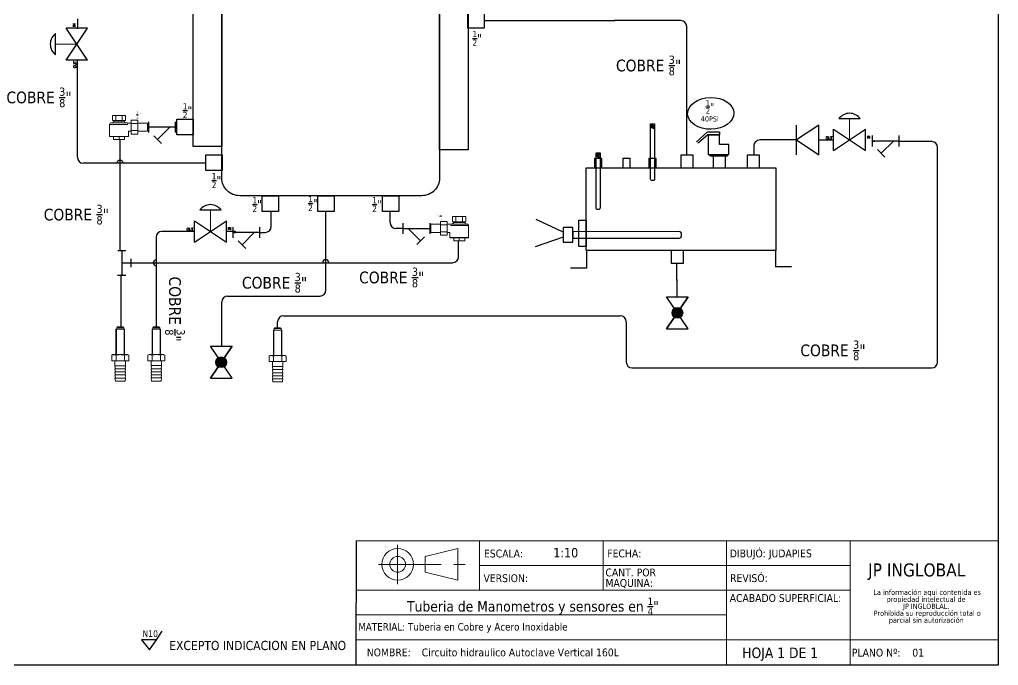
# Model space of a CAD drawing. Header units: millimetres. Extents: x -66 to 265, y 10 to 221.
# Drawn here: x 66.9 to 265, y 9.9 to 140.5 of the extents above; entities that cross this region are included whole.
import ezdxf
from ezdxf.enums import TextEntityAlignment as Align

# ---------------------------------------------------------------- set-up
doc = ezdxf.new("R2010")
doc.units = ezdxf.units.MM
doc.linetypes.add('CENTERX2', pattern=[20.32, 12.7, -2.54, 2.54, -2.54])
for name, color, linetype in [('CONTORNO', 179, 'Continuous'), ('SYMS', 7, 'Continuous'), ('TERMS', 123, 'Continuous'), ('WIRENO', 250, 'Continuous'), ('WIRES', 7, 'Continuous')]:
    doc.layers.add(name, color=color, linetype=linetype)
doc.styles.add('SLDTEXTSTYLE0', font='tahoma.ttf')
doc.styles.add('SLDTEXTSTYLE1', font='tahomabd.ttf')
doc.styles.get("Standard").update_dxf_attribs({"font": 'tahoma.ttf'})
doc.styles.add('WD', font='romans.shx')

# ---------------------------------------------------------------- blocks, each defined once
blk = doc.blocks.new('SW_NOTE_2')
at = {"layer": 'CONTORNO', "color": 0, "char_height": 1.0583, "attachment_point": 2, "style": 'SLDTEXTSTYLE0'}
for s, insert in [('La información aqui contenida es ', (10.29, 1.34)), ('propiedad intelectual de', (10.08, -0.07)), ('JP INGLOBLAL.', (10.1, -1.48)), ('Prohibida su reproducción total o ', (10.3, -2.89)), ('parcial sin autorización', (10.12, -4.3))]:
    blk.add_mtext(s, dxfattribs=dict(at, insert=insert))
blk = doc.blocks.new('SW_NOTE_4')
at = {"color": 0, "linetype": 'Continuous', "lineweight": 0, "char_height": 1.587, "attachment_point": 1, "style": 'SLDTEXTSTYLE0'}
for s, insert in [('CANT. POR ', (0, 2.02)), ('MAQUINA:', (0, -0.1))]:
    blk.add_mtext(s, dxfattribs=dict(at, insert=insert))
blk = doc.blocks.new('Tanque')
at = {"layer": 'WIRENO'}
blk.add_lwpolyline([(121.01, 167.62), (157.71, 167.62), (157.71, 121.62, -0.414214), (154.71, 118.62), (124.01, 118.62, -0.414214), (121.01, 121.62)], format="xyb", close=True, dxfattribs=at)
for points in [[(118.28, 165.56), (121.03, 165.56), (121.03, 162.92), (118.28, 162.92)], [(157.73, 164.19), (160.48, 164.19), (160.48, 161.55), (157.73, 161.55)], [(121.01, 126.92), (116.19, 126.92), (116.19, 161.19), (121.01, 161.19)], [(162.54, 126.38), (157.71, 126.38), (157.71, 160.66), (162.54, 160.66)], [(113.41, 158.69), (116.16, 158.69), (116.16, 156.05), (113.41, 156.05)], [(162.49, 156.9), (165.24, 156.9), (165.24, 154.25), (162.49, 154.25)], [(162.49, 149.5), (165.24, 149.5), (165.24, 146.85), (162.49, 146.85)], [(113.41, 131.53), (116.16, 131.53), (116.16, 128.88), (113.41, 128.88)], [(118.28, 125.5), (121.03, 125.5), (121.03, 122.86), (118.28, 122.86)], [(127.8, 118.63), (130.55, 118.63), (130.55, 115.99), (127.8, 115.99)], [(137.21, 118.63), (139.96, 118.63), (139.96, 115.99), (137.21, 115.99)], [(148.1, 118.63), (150.85, 118.63), (150.85, 115.99), (148.1, 115.99)]]:
    blk.add_lwpolyline(points, close=True, dxfattribs=at)
at = {"layer": 'WIRENO', "char_height": 1.5, "attachment_point": 1}
for s, insert in [('\\A1;{\\H0.7x;\\S3/8;}"', (119.34, 168.5)), ('\\A1;{\\H0.7x;\\S3/8;}"', (158.36, 167.22)), ('\\A1;{\\H0.7x;\\S1/2;}"', (114.28, 155.69)), ('\\A1;{\\H0.7x;\\S3/8;}"', (163.4, 153.84)), ('\\A1;{\\H0.7x;\\S1/2;}"', (163.26, 146.42)), ('\\A1;{\\H0.7x;\\S1/2;}"', (114.41, 134.23)), ('\\A1;{\\H0.7x;\\S1/2;}"', (119.29, 122.45)), ('\\A1;{\\H0.7x;\\S1/2;}"', (126.16, 118.41)), ('\\A1;{\\H0.7x;\\S1/2;}"', (135.56, 118.58)), ('\\A1;{\\H0.7x;\\S1/2;}"', (146.37, 118.41))]:
    blk.add_mtext_dynamic_manual_height_columns(s, width=15.0949, gutter_width=12.35, heights=[0], dxfattribs=dict(at, insert=insert))
blk = doc.blocks.new('HST1_STRAINER_Y_TYPE')
at = {"ltscale": 3.2258}
for p, q in [((0, 0.125), (0, -0.125)), ((0.625, 0.125), (0.625, -0.125)), ((0, 0), (0.625, 0)), ((0.125, 0), (0.412, -0.287)), ((0.324, -0.376), (0.501, -0.199))]:
    blk.add_line(p, q, dxfattribs=at)
at = {"style": 'WD', "flags": 1}
for tag, height, p in [('INST', 0.125, (0.33, 0.71)), ('TAG1', 0.125, (0.324, 0.34)), ('LOC', 0.125, (0.306, 0.549)), ('FAMILY', 0.01, (1.09, 0.044)), ('CAT', 0.01, (1.09, -0.001)), ('WDTYPE', 0.01, (1.102, -0.093)), ('MFG', 0.01, (1.092, -0.032)), ('ASSYCODE', 0.01, (1.12, -0.061))]:
    blk.add_attdef(tag, text='', height=height, dxfattribs=at).set_placement(p, align=Align.CENTER)
at = {"style": 'WD'}
for tag, height, p in [('WDTAGALT', 0.125, (0.035, 0.2)), ('TERM01', 0.0625, (-0.024, 0.018))]:
    blk.add_attdef(tag, text='', height=height, dxfattribs=at).set_placement(p, align=Align.RIGHT)
for tag, p, height in [('RATING1', (0.6, 0.18), 0.125), ('X4TERM01', (0, 0), 0.005), ('X1TERM03', (0.625, 0), 0.005), ('TERM03', (0.632, 0.013), 0.0625), ('DESC1', (-0.666, -0.258), 0.125), ('DESC2', (-0.666, -0.442), 0.125), ('X8TERM02', (0.412, -0.287), 0.005), ('TERM02', (0.447, -0.365), 0.0625), ('DESC3', (-0.666, -0.632), 0.125)]:
    blk.add_attdef(tag, p, '', height=height, dxfattribs=at)
blk.add_attdef('XREF', text='', height=0.0625, rotation=0.0625, dxfattribs=at).set_placement((0.649, -0.434), align=Align.TOP_CENTER)
blk = doc.blocks.new('Trampo')
for points in [[(117.75, 258.35), (117.2, 257.8), (116.17, 257.8), (115.68, 257.31), (115.68, 256.33), (117.7, 256.33), (117.7, 256.27), (115.61, 256.27), (115.61, 257.34), (116.16, 257.87), (117.18, 257.87), (117.66, 258.37), (117.66, 258.86), (117.18, 259.34), (116.17, 259.34), (115.68, 258.85), (115.63, 258.9), (116.16, 259.43), (117.2, 259.43), (117.75, 258.88)], [(117.18, 260.47), (116.16, 260.47), (116.16, 260.53), (116.64, 260.53), (116.64, 263.49), (116.17, 263.03), (116.12, 263.08), (116.65, 263.61), (116.7, 263.61), (116.7, 260.53), (117.18, 260.53)], [(119.73, 262.17), (119, 260.7), (118.92, 260.75), (119.65, 262.2)], [(120.48, 262.17), (119.73, 260.7), (119.65, 260.75), (120.39, 262.2)]]:
    blk.add_hatch(color=7).paths.add_polyline_path(points)
at = {"color": 7, "linetype": 'Continuous', "lineweight": 15}
for points in [[(93.14, 259.47), (105.47, 259.47), (105.47, 254.69), (93.14, 254.69)], [(93.14, 254.69), (93.14, 259.47), (93.14, 259.47)], [(96.24, 254.69), (96.24, 259.47), (96.24, 259.47)], [(102.39, 254.69), (102.39, 259.47), (102.39, 259.47)], [(90.48, 251.05), (90.48, 239.82), (90.48, 239.82)], [(91.97, 252.49), (106.66, 252.49), (106.66, 252.49)], [(94.17, 254.69), (94.17, 253.97), (94.17, 253.97)], [(104.46, 253.97), (104.46, 254.69), (104.46, 254.69)], [(110.68, 252.31), (107.39, 252.31), (107.39, 252.31)], [(116.95, 255.02), (110.68, 255.02), (110.68, 241.9), (116.95, 241.9)], [(116.95, 251.77), (110.68, 251.77), (110.68, 251.77)], [(116.95, 255.02), (116.95, 241.9), (116.95, 241.9)], [(126.1, 252.31), (116.95, 252.31), (116.95, 252.31)], [(126.1, 252.31), (126.1, 244.62), (126.1, 244.62)], [(107.93, 239.65), (90.7, 239.65), (90.7, 239.65)], [(104.46, 239.65), (104.46, 236.73), (94.17, 236.73), (94.17, 239.65)], [(99.3, 239.65), (99.3, 236.73), (99.3, 236.73)], [(108.15, 239.82), (108.15, 244.62), (108.15, 244.62)], [(108.15, 244.62), (110.68, 244.62), (110.68, 244.62)], [(116.95, 245.16), (110.68, 245.16), (110.68, 245.16)], [(116.95, 244.62), (126.1, 244.62), (126.1, 244.62)]]:
    blk.add_lwpolyline(points, dxfattribs=at)
at = {"color": 7, "linetype": 'Continuous', "lineweight": 20}
blk.add_lwpolyline([(115.59, 259.99), (117.71, 259.99), (117.71, 259.99)], dxfattribs=at)
at = {"color": 8, "linetype": 'Continuous', "lineweight": 15}
for points in [[(107.64, 251.05), (90.48, 251.05), (90.48, 251.05)], [(94.17, 253.97), (104.46, 253.97), (104.46, 253.97)], [(90.48, 239.82), (108.15, 239.82), (108.15, 239.82)]]:
    blk.add_lwpolyline(points, dxfattribs=at)
at = {"color": 7, "linetype": 'Continuous', "lineweight": 15}
for points in [[(91.94, 252.53), (91.14, 252.53), (90.48, 251.88), (90.48, 251.07)], [(92.66, 252.53), (93.48, 252.53), (94.12, 253.19), (94.12, 254)], [(104.46, 254), (104.46, 253.19), (105.12, 252.53), (105.92, 252.53)], [(107.36, 252.34), (107.12, 252.46), (106.89, 252.53), (106.64, 252.53)], [(90.48, 239.85), (90.48, 239.74), (90.56, 239.65), (90.68, 239.65)], [(107.92, 239.65), (108.02, 239.65), (108.1, 239.74), (108.1, 239.85)]]:
    blk.add_open_spline(points, degree=3, dxfattribs=at)
blk = doc.blocks.new('TNueva')
at = {"layer": 'WIRENO'}
for p, q in [((225.17, 74.25), (225.17, 75.16)), ((227.06, 75.75), (226.14, 75.75)), ((226.56, 74.71), (226.56, 75.74)), ((227.95, 74.23), (227.95, 75.15)), ((225.18, 74.71), (227.93, 74.71))]:
    blk.add_line(p, q, dxfattribs=at)
blk = doc.blocks.new('Acople Estriado')
at = {"color": 7, "linetype": 'Continuous', "lineweight": 15}
for p, q in [((6.78, 5.633), (6.78, 5.138)), ((6.78, 5.633), (6.947, 5.633)), ((6.811, 5.678), (6.796, 5.663)), ((6.796, 5.663), (6.796, 5.633)), ((6.931, 5.663), (6.796, 5.663)), ((6.811, 5.678), (6.916, 5.678)), ((6.931, 5.663), (6.916, 5.678)), ((6.931, 5.633), (6.931, 5.663)), ((6.947, 5.138), (6.947, 5.633)), ((6.721, 5.138), (6.699, 5.126)), ((6.699, 5.126), (6.699, 5.019)), ((6.699, 5.019), (6.781, 5.019)), ((6.74, 5.138), (6.721, 5.138)), ((6.864, 5.138), (6.74, 5.138)), ((6.761, 5.019), (6.761, 4.922)), ((6.781, 5.126), (6.781, 5.019)), ((6.781, 5.019), (6.946, 5.019)), ((6.988, 5.138), (6.864, 5.138)), ((6.946, 5.126), (6.946, 5.019)), ((6.946, 5.019), (7.029, 5.019)), ((6.967, 4.922), (6.967, 5.019)), ((7.007, 5.138), (6.988, 5.138)), ((7.029, 5.126), (7.007, 5.138)), ((7.029, 5.126), (7.029, 5.019)), ((6.761, 4.922), (6.769, 4.862)), ((6.864, 4.922), (6.761, 4.922)), ((6.761, 4.862), (6.769, 4.802)), ((6.864, 4.862), (6.761, 4.862)), ((6.761, 4.802), (6.769, 4.742)), ((6.864, 4.802), (6.761, 4.802)), ((6.967, 4.922), (6.864, 4.922)), ((6.967, 4.862), (6.864, 4.862)), ((6.967, 4.802), (6.864, 4.802)), ((6.959, 4.862), (6.967, 4.922)), ((6.959, 4.802), (6.967, 4.862)), ((6.959, 4.742), (6.967, 4.802)), ((6.761, 4.742), (6.769, 4.682)), ((6.864, 4.742), (6.761, 4.742)), ((6.761, 4.682), (6.769, 4.622)), ((6.864, 4.682), (6.761, 4.682)), ((6.864, 4.622), (6.769, 4.622)), ((6.967, 4.742), (6.864, 4.742)), ((6.967, 4.682), (6.864, 4.682)), ((6.959, 4.622), (6.864, 4.622)), ((6.959, 4.682), (6.967, 4.742)), ((6.959, 4.622), (6.967, 4.682))]:
    blk.add_line(p, q, dxfattribs=at)
at = {"color": 7, "linetype": 'Continuous', "lineweight": 0}
for p, q in [((6.79, 5.633), (6.79, 5.138)), ((6.938, 5.633), (6.938, 5.138))]:
    blk.add_line(p, q, dxfattribs=at)
at = {"color": 7, "linetype": 'Continuous', "lineweight": 15}
for points, knots in [([(6.699, 5.126), (6.706, 5.13), (6.712, 5.133), (6.726, 5.137), (6.733, 5.138), (6.74, 5.138)], [0, 0, 0, 0, 0.5, 0.5, 1, 1, 1, 1]), ([(6.74, 5.138), (6.744, 5.138), (6.747, 5.138), (6.754, 5.137), (6.757, 5.136), (6.768, 5.133), (6.775, 5.13), (6.781, 5.126)], [0, 0, 0, 0, 0.25, 0.25, 0.5, 0.5, 1, 1, 1, 1]), ([(6.864, 5.138), (6.85, 5.138), (6.836, 5.137), (6.808, 5.133), (6.795, 5.13), (6.781, 5.126)], [0, 0, 0, 0, 0.5, 0.5, 1, 1, 1, 1]), ([(6.946, 5.126), (6.933, 5.13), (6.919, 5.133), (6.892, 5.137), (6.878, 5.138), (6.864, 5.138)], [0, 0, 0, 0, 0.5, 0.5, 1, 1, 1, 1]), ([(6.946, 5.126), (6.953, 5.13), (6.96, 5.133), (6.974, 5.137), (6.981, 5.138), (6.988, 5.138)], [0, 0, 0, 0, 0.5, 0.5, 1, 1, 1, 1]), ([(6.988, 5.138), (6.991, 5.138), (6.995, 5.138), (7.002, 5.137), (7.005, 5.136), (7.015, 5.133), (7.022, 5.13), (7.029, 5.126)], [0, 0, 0, 0, 0.25, 0.25, 0.5, 0.5, 1, 1, 1, 1])]:
    blk.add_open_spline(points, degree=3, knots=knots, dxfattribs=at)
blk = doc.blocks.new('HGVA1_BALL_VALVE')
h = blk.add_hatch(color=256)
edge = h.paths.add_edge_path()
edge.add_arc((0, 0), 0.125, 0, 360)
at = {"ltscale": 3.2258}
for p, q in [((-0.375, 0.254), (0.375, -0.254)), ((-0.375, -0.254), (0.375, 0.254)), ((-0.375, 0.254), (-0.375, -0.254)), ((0.375, 0.254), (0.375, -0.254))]:
    blk.add_line(p, q, dxfattribs=at)
at = {"ltscale": 25.4, "flags": 128}
blk.add_lwpolyline([(0.375, 0.254), (0.375, -0.254), (-0.375, 0.254), (-0.375, -0.254)], close=True, dxfattribs=at)
at = {"ltscale": 3.2258}
blk.add_circle((0, 0), 0.125, dxfattribs=at)
at = {"ltscale": 25.4}
blk.add_circle((0, 0), 0.125, dxfattribs=at)
at = {"style": 'WD', "flags": 1}
for tag, height, p in [('INST', 0.125, (0.028, 0.678)), ('LOC', 0.125, (0.011, 0.516)), ('TAG1', 0.125, (0, 0.307)), ('FAMILY', 0.01, (-0.482, -0.121)), ('WDTYPE', 0.01, (-0.475, -0.062)), ('CAT', 0.01, (-0.482, -0.165)), ('MFG', 0.01, (-0.481, -0.197)), ('ASSYCODE', 0.01, (-0.453, -0.226))]:
    blk.add_attdef(tag, text='', height=height, dxfattribs=at).set_placement(p, align=Align.CENTER)
at = {"style": 'WD'}
blk.add_attdef('XREF', text='', height=0.0625, rotation=0.0625, dxfattribs=at).set_placement((0.541, 0.293), align=Align.TOP_CENTER)
blk.add_attdef('TERM01', text='', height=0.0625, dxfattribs=at).set_placement((-0.399, 0.018), align=Align.RIGHT)
for tag, p, height in [('X4TERM01', (-0.375, 0), 0.005), ('X8TERM02', (0, 0), 0.005), ('TERM02', (0.052, -0.037), 0.0625), ('X1TERM03', (0.375, 0), 0.005), ('TERM03', (0.406, 0.036), 0.0625), ('RATING1', (0.409, -0.162), 0.125), ('DESC1', (0.409, -0.341), 0.125), ('DESC2', (0.409, -0.525), 0.125), ('DESC3', (0.409, -0.715), 0.125), ('WDTAGALT', (0.409, -0.873), 0.125)]:
    blk.add_attdef(tag, p, '', height=height, dxfattribs=at)
blk = doc.blocks.new('HGVA1_DIAPHRAGM_VALVE2')
at = {"color": 7, "linetype": 'Continuous', "lineweight": 0, "ltscale": 3.2258}
for p, q in [((-0.25, 0.5), (0.25, 0.5)), ((0, 0), (0, 0.5))]:
    blk.add_line(p, q, dxfattribs=at)
for p, q in [((-0.375, -0.25), (-0.375, 0.25)), ((-0.375, -0.25), (0.375, 0.25)), ((-0.375, 0.25), (0.375, -0.25)), ((0.375, -0.25), (0.375, 0.25))]:
    blk.add_line(p, q)
at = {"ltscale": 25.4, "flags": 128}
blk.add_lwpolyline([(0.25, 0.5, 0.5), (-0.25, 0.5)], format="xyb", close=True, dxfattribs=at)
at = {"style": 'WD', "flags": 1}
for tag, p in [('INST', (-0.469, 0.748)), ('LOC', (-0.469, 0.587)), ('TAG1', (-0.469, 0.378))]:
    blk.add_attdef(tag, text='', height=0.125, dxfattribs=at).set_placement(p, align=Align.RIGHT)
at = {"style": 'WD'}
blk.add_attdef('XREF', text='', height=0.0625, rotation=0.0625, dxfattribs=at).set_placement((0.518, 0.271), align=Align.TOP_CENTER)
blk.add_attdef('TERM01', text='', height=0.0625, dxfattribs=at).set_placement((-0.399, 0.018), align=Align.RIGHT)
for tag, p, height in [('X4TERM01', (-0.375, 0), 0.005), ('X1TERM02', (0.375, 0), 0.005), ('TERM02', (0.406, 0.036), 0.0625), ('RATING1', (0.388, -0.162), 0.125), ('DESC1', (0.388, -0.378), 0.125), ('DESC2', (0.388, -0.562), 0.125), ('DESC3', (0.388, -0.752), 0.125), ('WDTAGALT', (0.388, -0.907), 0.125)]:
    blk.add_attdef(tag, p, '', height=height, dxfattribs=at)
at = {"style": 'WD', "flags": 1}
for tag, p in [('WDTYPE', (-0.154, -0.127)), ('FAMILY', (-0.143, -0.17)), ('CAT', (-0.143, -0.215)), ('MFG', (-0.141, -0.246)), ('ASSYCODE', (-0.113, -0.275))]:
    blk.add_attdef(tag, text='', height=0.01, dxfattribs=at).set_placement(p, align=Align.CENTER)
blk = doc.blocks.new('calderin')
at = {"layer": 'WIRENO'}
for p, q in [((146.62, 78.11), (146.62, 75.16)), ((178.5, 78.25), (178.5, 75.3)), ((146.62, 75.16), (143.94, 75.16)), ((181.17, 75.36), (178.49, 75.36))]:
    blk.add_line(p, q, dxfattribs=at)
for points in [[(162.52, 92.05), (164.6, 92.05), (164.6, 94.18), (162.52, 94.18)], [(167.98, 92.05), (170.06, 92.05), (170.06, 94.18), (167.98, 94.18)], [(173.72, 92.05), (175.79, 92.05), (175.79, 94.18), (173.72, 94.18)], [(147.95, 92.05), (149.2, 92.05), (149.2, 93.6), (147.95, 93.6)], [(152.75, 92.05), (153.99, 92.05), (153.99, 93.6), (152.75, 93.6)], [(157.12, 92.05), (158.37, 92.05), (158.37, 93.6), (157.12, 93.6)], [(146.58, 92.06), (178.54, 92.06), (178.54, 78.09), (146.58, 78.09)], [(146.56, 78.79), (145.3, 78.79), (145.3, 83.2), (146.56, 83.2)], [(160.89, 75.95), (162.97, 75.95), (162.97, 78.09), (160.89, 78.09)]]:
    blk.add_lwpolyline(points, close=True, dxfattribs=at)
blk = doc.blocks.new('WDDOT')
for radius in [0.03, 0.0187, 0.00929]:
    blk.add_circle((0, 0), radius)
blk = doc.blocks.new('SAFETY')
at = {"layer": 'WIRENO'}
for p, q in [((90.56, 155.92), (92.05, 157.26)), ((92.05, 157.26), (93.67, 157.26)), ((93.67, 157.26), (93.65, 156.88)), ((92.08, 156.85), (90.86, 155.76)), ((93.65, 156.88), (92.08, 156.85)), ((92.13, 156.84), (92.15, 154.22)), ((93.65, 156.83), (92.15, 156.83)), ((93.67, 155.56), (93.65, 156.83)), ((90.86, 155.76), (90.69, 155.74)), ((94.91, 155.56), (93.67, 155.56)), ((94.91, 154.22), (94.91, 155.56)), ((92.15, 154.22), (94.91, 154.22)), ((92.37, 154.22), (92.37, 154.04)), ((92.37, 154.04), (94.73, 154.04)), ((94.73, 154.04), (94.73, 154.22))]:
    blk.add_line(p, q, dxfattribs=at)
blk = doc.blocks.new('HDI1')
for p, q in [((0.0469, 0), (-0.0469, 0.0625)), ((-0.0469, 0.0625), (-0.0469, -0.0625)), ((0.0469, 0.0625), (0.0469, -0.0625)), ((-0.0469, -0.0625), (0.0469, 0))]:
    blk.add_line(p, q)
at = {"style": 'WD'}
for tag, width, p in [('INST', 0.7, (0, 0.8883)), ('LOC', 0.7, (0, 0.7187)), ('DESC1', 0.7, (0, 0.5625)), ('DESC2', 0.7, (0, 0.4062)), ('RATING1', 0.9, (0.0055, 0.0938))]:
    blk.add_attdef(tag, text='', height=0.125, dxfattribs=dict(at, width=width)).set_placement(p, align=Align.CENTER)
blk.add_attdef('TAG1', text='', height=0.125, dxfattribs=at).set_placement((0, 0.25), align=Align.CENTER)
for tag, p, height, flags in [('WDBLKNAM', (0.2047, 0.1329), 0.01, 9), ('FAMILY', (0.2047, 0.1523), 0.01, 9), ('X4TERM01', (-0.0469, 0), 0.0125, 1), ('X1TERM02', (0.0469, 0), 0.0125, 1)]:
    blk.add_attdef(tag, p, '', height=height, dxfattribs=dict(at, flags=flags))
at = {"linetype": 'Continuous', "style": 'WD', "flags": 9}
for tag, p in [('MFG', (0.2278, 0.0887)), ('CAT', (0.2297, 0.1082)), ('ASSYCODE', (0.2188, 0.0625))]:
    blk.add_attdef(tag, text='', height=0.01, dxfattribs=at).set_placement(p, align=Align.CENTER)
at = {"linetype": 'Continuous', "style": 'WD', "flags": 8}
blk.add_attdef('TERM01', text='', height=0.125, dxfattribs=at).set_placement((-0.125, -0.0312), align=Align.TOP_RIGHT)
blk.add_attdef('TERM02', text='', height=0.125, dxfattribs=at).set_placement((0.1094, -0.0314), align=Align.TOP_LEFT)
at = {"style": 'WD', "width": 0.9}
blk.add_attdef('RATING2', text='', height=0.125, dxfattribs=at).set_placement((0.0055, -0.1876), align=Align.TOP_CENTER)
blk = doc.blocks.new('Nivel')
at = {"layer": 'WIRENO'}
for p, q in [((103.38, 60.01), (103.74, 61.39)), ((103.74, 61.39), (103.74, 60.1)), ((103.74, 60.1), (104.25, 61.39)), ((104.25, 61.39), (104.25, 60.07)), ((104.25, 60.07), (104.74, 61.36))]:
    blk.add_line(p, q, dxfattribs=at)
blk.add_lwpolyline([(103.12, 61.39), (121.77, 61.39, -0.414214), (122.27, 60.89), (122.27, 60.54, -0.414214), (121.77, 60.04), (103.12, 60.04)], format="xyb", close=True, dxfattribs=at)
blk = doc.blocks.new('Resistencia')
at = {"layer": 'WIRENO'}
for p, q in [((112.31, 58.18), (107.01, 60.71)), ((112.43, 57.1), (106.77, 55.17))]:
    blk.add_line(p, q, dxfattribs=at)
blk.add_lwpolyline([(114.4, 59.08), (112.46, 59.08), (112.46, 56.11), (114.4, 56.11)], close=True, dxfattribs=at)
blk.add_lwpolyline([(135.9, 58.24), (114.42, 58.21), (114.42, 56.89), (135.9, 56.92, 0.414214), (136.4, 57.42), (136.4, 57.74, 0.414214)], format="xyb", close=True, dxfattribs=at)

msp = doc.modelspace()

# ---------------------------------------------------------------- hatches: boundary and pattern name
at = {"layer": 'WIRENO'}
h = msp.add_hatch(dxfattribs=at)
h.set_pattern_fill('AR-CONC', color=256)
h.set_pattern_definition([(50, (-135.13, 26.59), (182.185, -15.94), [19.05, -209.55]), (355, (-135.13, 26.6), (-35.24, 191.06), [15.24, -167.64]), (100.45, (-119.95, 25.26), (146.94, 175.12), [16.19, -178.09]), (46.18, (-135.13, 77.4), (271.08, -42.04), [28.57, -314.32]), (96.64, (-112.54, 73.9), (237.4, 247.43), [24.29, -267.14]), (351.18, (-135.13, 77.4), (237.4, 247.43), [22.86, -251.46]), (21, (-109.73, 64.69), (151.614, -102.265), [19.05, -209.55]), (326, (-109.73, 64.7), (61.8, 184.19), [15.24, -167.64]), (71.45, (-97.1, 56.17), (213.42, 81.92), [16.19, -178.09]), (37.5, (-135.13, 26.59), (3.089, 84.555), [0, -165.608, 0, -170.18, 0, -168.275]), (7.5, (-135.13, 26.59), (66.82, 100.18), [0, -97.028, 0, -161.798, 0, -64.135]), (327.5, (-191.77, 26.59), (135.59, -5.729), [0, -63.5, 0, -198.12, 0, -262.89]), (317.5, (-217.17, 26.59), (148.13, 25.426), [0, -82.55, 0, -131.572, 0, -186.69])])
h.paths.add_polyline_path([(6.04, 219.76), (2.98, 219.76), (2.98, 221.25), (0.88, 219.16), (2.98, 217.05), (2.98, 218.26), (6.04, 218.26)])
h.paths.add_polyline_path([(-36.14, 149.05), (-39.21, 149.05), (-39.21, 150.55), (-41.3, 148.45), (-39.21, 146.35), (-39.21, 147.55), (-36.14, 147.55)])
h.paths.add_polyline_path([(-63.13, 165.85), (-64.63, 165.86), (-64.63, 162.79), (-66.13, 162.79), (-64.04, 160.69), (-61.93, 162.79), (-63.13, 162.79)])
h.paths.add_polyline_path([(-59.54, 130.73), (-60.74, 130.73), (-60.74, 133.79), (-62.24, 133.79), (-62.24, 130.73), (-63.74, 130.73), (-61.65, 128.63)])
h.paths.add_polyline_path([(-6.3, 128.32), (-8.41, 126.22), (-7.21, 126.22), (-7.21, 123.15), (-5.7, 123.15), (-5.7, 126.22), (-4.21, 126.22)])
h.paths.add_polyline_path([(71.8, 74.09), (69.7, 76.2), (69.7, 75), (66.64, 75), (66.64, 73.5), (69.7, 73.5), (69.7, 72)])
h.paths.add_polyline_path([(98.67, 123.07), (96.57, 120.98), (98.67, 118.87), (98.67, 120.07), (101.73, 120.07), (101.73, 121.57), (98.67, 121.57)])
h = msp.add_hatch(dxfattribs=at)
h.set_pattern_fill('AR-CONC', color=256, scale=0.5)
h.set_pattern_definition([(50, (26.89, 57.81), (91.09, -7.97), [9.525, -104.775]), (355, (26.89, 57.81), (-17.62, 95.53), [7.62, -83.82]), (100.45, (34.485, 57.15), (73.47, 87.56), [8.095, -89.045]), (46.18, (26.89, 83.21), (135.54, -21.02), [14.29, -157.16]), (96.64, (38.19, 81.46), (118.7, 123.71), [12.14, -133.57]), (351.18, (26.9, 83.21), (118.7, 123.71), [11.43, -125.73]), (21, (39.59, 76.86), (75.81, -51.13), [9.525, -104.775]), (326, (39.59, 76.86), (30.9, 92.09), [7.62, -83.82]), (71.45, (45.91, 72.6), (106.71, 40.96), [8.095, -89.045]), (37.5, (26.894, 57.81), (1.544, 42.278), [0, -82.804, 0, -85.09, 0, -84.1375]), (7.5, (26.894, 57.81), (33.41, 50.09), [0, -48.514, 0, -80.899, 0, -32.0675]), (327.5, (-1.427, 57.81), (67.795, -2.864), [0, -31.75, 0, -99.06, 0, -131.445]), (317.5, (-14.13, 57.81), (74.065, 12.713), [0, -41.275, 0, -65.786, 0, -93.345])])
h.paths.add_polyline_path([(71.1, 134.1), (73.2, 136.2), (72, 136.2), (72, 139.26), (70.5, 139.26), (70.5, 136.2), (69, 136.2)])
h = msp.add_hatch(dxfattribs=at)
h.set_pattern_fill('AR-CONC', color=256)
h.paths.add_polyline_path([(101.3, 138.28), (101.3, 137.08), (98.24, 137.08), (98.24, 135.57), (101.31, 135.57), (101.31, 134.08), (103.4, 136.17)])
h.paths.add_polyline_path([(97.73, 116.8), (96.23, 116.8), (96.23, 113.73), (94.73, 113.73), (96.82, 111.64), (98.93, 113.73), (97.73, 113.73)])
h.paths.add_polyline_path([(121.65, 101.49), (119.55, 99.4), (121.65, 97.29), (121.65, 98.49), (124.72, 98.49), (124.72, 99.99), (121.65, 99.99)])
h.paths.add_polyline_path([(100.12, 84.73), (98.62, 84.73), (98.62, 81.67), (97.12, 81.67), (99.21, 79.57), (101.32, 81.67), (100.12, 81.67)])
h.paths.add_polyline_path([(204.83, 49.61), (204.83, 48.41), (201.77, 48.41), (201.77, 46.9), (204.83, 46.9), (204.83, 45.41), (206.93, 47.5)])
h.paths.add_polyline_path([(236.86, 94.98), (233.8, 94.98), (233.8, 96.48), (231.7, 94.39), (233.8, 92.28), (233.8, 93.48), (236.86, 93.48)])
h = msp.add_hatch(dxfattribs=at)
h.set_pattern_fill('AR-CONC', color=256, scale=0.5)
h.set_pattern_definition([(50, (52.46, 43.38), (91.09, -7.97), [9.525, -104.775]), (355, (52.46, 43.38), (-17.62, 95.53), [7.62, -83.82]), (100.45, (60.05, 42.714), (73.47, 87.56), [8.095, -89.045]), (46.18, (52.46, 68.78), (135.54, -21.02), [14.29, -157.16]), (96.64, (63.76, 67.03), (118.7, 123.71), [12.14, -133.57]), (351.18, (52.46, 68.78), (118.7, 123.71), [11.43, -125.73]), (21, (65.16, 62.43), (75.81, -51.13), [9.525, -104.775]), (326, (65.16, 62.43), (30.9, 92.09), [7.62, -83.82]), (71.45, (71.48, 58.17), (106.71, 40.96), [8.095, -89.045]), (37.5, (52.46, 43.38), (1.544, 42.278), [0, -82.804, 0, -85.09, 0, -84.1375]), (7.5, (52.46, 43.38), (33.41, 50.09), [0, -48.514, 0, -80.899, 0, -32.0675]), (327.5, (24.14, 43.38), (67.795, -2.864), [0, -31.75, 0, -99.06, 0, -131.445]), (317.5, (11.44, 43.38), (74.065, 12.713), [0, -41.275, 0, -65.786, 0, -93.345])])
h.paths.add_polyline_path([(95.92, 120.96), (98.99, 120.96), (98.99, 122.46), (95.92, 122.46), (95.92, 123.96), (93.83, 121.86), (95.92, 119.76)])
h = msp.add_hatch(dxfattribs=at)
h.set_pattern_fill('AR-CONC', color=256, scale=0.5)
h.set_pattern_definition([(50, (29.284, 25.75), (91.09, -7.97), [9.525, -104.775]), (355, (29.28, 25.75), (-17.62, 95.53), [7.62, -83.82]), (100.45, (36.875, 25.09), (73.47, 87.56), [8.095, -89.045]), (46.18, (29.28, 51.15), (135.54, -21.02), [14.29, -157.16]), (96.64, (40.58, 49.4), (118.7, 123.71), [12.14, -133.57]), (351.18, (29.28, 51.15), (118.7, 123.71), [11.43, -125.73]), (21, (41.984, 44.8), (75.81, -51.13), [9.525, -104.775]), (326, (41.98, 44.8), (30.9, 92.09), [7.62, -83.82]), (71.45, (48.3, 40.54), (106.71, 40.96), [8.095, -89.045]), (37.5, (29.284, 25.75), (1.544, 42.278), [0, -82.804, 0, -85.09, 0, -84.1375]), (7.5, (29.284, 25.75), (33.41, 50.09), [0, -48.514, 0, -80.899, 0, -32.0675]), (327.5, (0.963, 25.75), (67.795, -2.864), [0, -31.75, 0, -99.06, 0, -131.445]), (317.5, (-11.74, 25.75), (74.065, 12.713), [0, -41.275, 0, -65.786, 0, -93.345])])
h.paths.add_polyline_path([(73.49, 102.04), (75.59, 104.14), (74.39, 104.14), (74.39, 107.2), (72.89, 107.2), (72.89, 104.14), (71.39, 104.14)])
h = msp.add_hatch(dxfattribs=at)
h.set_pattern_fill('AR-CONC', color=256, scale=0.5)
h.set_pattern_definition([(50, (111.784, 24.14), (91.09, -7.97), [9.525, -104.775]), (355, (111.78, 24.14), (-17.62, 95.53), [7.62, -83.82]), (100.45, (119.375, 23.47), (73.47, 87.56), [8.095, -89.045]), (46.18, (111.78, 49.54), (135.54, -21.02), [14.29, -157.16]), (96.64, (123.08, 47.79), (118.7, 123.71), [12.14, -133.57]), (351.18, (111.78, 49.54), (118.7, 123.71), [11.43, -125.73]), (21, (124.484, 43.19), (75.81, -51.13), [9.525, -104.775]), (326, (124.48, 43.19), (30.9, 92.09), [7.62, -83.82]), (71.45, (130.8, 38.93), (106.71, 40.96), [8.095, -89.045]), (37.5, (111.784, 24.138), (1.544, 42.278), [0, -82.804, 0, -85.09, 0, -84.1375]), (7.5, (111.784, 24.138), (33.41, 50.09), [0, -48.514, 0, -80.899, 0, -32.0675]), (327.5, (83.463, 24.138), (67.795, -2.864), [0, -31.75, 0, -99.06, 0, -131.445]), (317.5, (70.763, 24.14), (74.065, 12.713), [0, -41.275, 0, -65.786, 0, -93.345])])
h.paths.add_polyline_path([(155.99, 100.43), (158.09, 102.52), (156.89, 102.52), (156.89, 105.59), (155.39, 105.59), (155.39, 102.52), (153.89, 102.52)])
h = msp.add_hatch(dxfattribs=at)
h.set_pattern_fill('AR-CONC', color=256, scale=0.5)
h.set_pattern_definition([(50, (83.924, 21.13), (91.09, -7.97), [9.525, -104.775]), (355, (83.92, 21.13), (-17.62, 95.53), [7.62, -83.82]), (100.45, (91.515, 20.464), (73.47, 87.56), [8.095, -89.045]), (46.18, (83.92, 46.53), (135.54, -21.02), [14.29, -157.16]), (96.64, (95.22, 44.78), (118.7, 123.71), [12.14, -133.57]), (351.18, (83.92, 46.53), (118.7, 123.71), [11.43, -125.73]), (21, (96.624, 40.18), (75.81, -51.13), [9.525, -104.775]), (326, (96.62, 40.18), (30.9, 92.09), [7.62, -83.82]), (71.45, (102.94, 35.92), (106.71, 40.96), [8.095, -89.045]), (37.5, (83.924, 21.13), (1.544, 42.278), [0, -82.804, 0, -85.09, 0, -84.1375]), (7.5, (83.924, 21.13), (33.41, 50.09), [0, -48.514, 0, -80.899, 0, -32.0675]), (327.5, (55.603, 21.13), (67.795, -2.864), [0, -31.75, 0, -99.06, 0, -131.445]), (317.5, (42.903, 21.13), (74.065, 12.713), [0, -41.275, 0, -65.786, 0, -93.345])])
h.paths.add_polyline_path([(129.43, 99.63), (130.92, 99.63), (128.83, 101.72), (126.72, 99.63), (127.93, 99.63), (127.93, 96.56), (129.43, 96.56)])
h = msp.add_hatch(dxfattribs=at)
h.set_pattern_fill('AR-CONC', color=256, scale=0.5)
h.set_pattern_definition([(50, (190.336, 15.9), (91.09, -7.97), [9.525, -104.775]), (355, (190.34, 15.9), (-17.62, 95.53), [7.62, -83.82]), (100.45, (197.93, 15.24), (73.47, 87.56), [8.095, -89.045]), (46.18, (190.34, 41.3), (135.54, -21.02), [14.29, -157.16]), (96.64, (201.63, 39.55), (118.7, 123.71), [12.14, -133.57]), (351.18, (190.34, 41.3), (118.7, 123.71), [11.43, -125.73]), (21, (203.036, 34.95), (75.81, -51.13), [9.525, -104.775]), (326, (203.04, 34.95), (30.9, 92.09), [7.62, -83.82]), (71.45, (209.35, 30.69), (106.71, 40.96), [8.095, -89.045]), (37.5, (190.336, 15.9), (1.544, 42.278), [0, -82.804, 0, -85.09, 0, -84.1375]), (7.5, (190.336, 15.9), (33.41, 50.09), [0, -48.514, 0, -80.899, 0, -32.0675]), (327.5, (162.015, 15.9), (67.795, -2.864), [0, -31.75, 0, -99.06, 0, -131.445]), (317.5, (149.315, 15.9), (74.065, 12.713), [0, -41.275, 0, -65.786, 0, -93.345])])
h.paths.add_polyline_path([(233.8, 93.48), (236.86, 93.48), (236.86, 94.98), (233.8, 94.98), (233.8, 96.48), (231.7, 94.39), (233.8, 92.28)])
h = msp.add_hatch(dxfattribs=at)
h.set_pattern_fill('AR-CONC', color=256, scale=0.5)
h.set_pattern_definition([(50, (160.04, -29.775), (91.09, -7.97), [9.525, -104.775]), (355, (160.04, -29.78), (-17.62, 95.53), [7.62, -83.82]), (100.45, (167.63, -30.44), (73.47, 87.56), [8.095, -89.045]), (46.18, (160.04, -4.38), (135.54, -21.02), [14.29, -157.16]), (96.64, (171.33, -6.13), (118.7, 123.71), [12.14, -133.57]), (351.18, (160.04, -4.38), (118.7, 123.71), [11.43, -125.73]), (21, (172.74, -10.725), (75.81, -51.13), [9.525, -104.775]), (326, (172.74, -10.73), (30.9, 92.09), [7.62, -83.82]), (71.45, (179.06, -14.99), (106.71, 40.96), [8.095, -89.045]), (37.5, (160.04, -29.775), (1.544, 42.278), [0, -82.804, 0, -85.09, 0, -84.1375]), (7.5, (160.04, -29.775), (33.41, 50.09), [0, -48.514, 0, -80.899, 0, -32.0675]), (327.5, (131.717, -29.775), (67.795, -2.864), [0, -31.75, 0, -99.06, 0, -131.445]), (317.5, (119.02, -29.775), (74.065, 12.713), [0, -41.275, 0, -65.786, 0, -93.345])])
h.paths.add_polyline_path([(204.83, 46.9), (204.83, 45.41), (206.93, 47.5), (204.83, 49.61), (204.83, 48.41), (201.77, 48.41), (201.77, 46.9)])

# ---------------------------------------------------------------- linework, layer by layer
at = {"color": 7, "linetype": 'Continuous'}
for p, q in [((265, 10), (265, 205)), ((15, 10), (265, 10))]:
    msp.add_line(p, q, dxfattribs=at)
at = {"color": 7, "linetype": 'CENTERX2', "lineweight": 0}
for p, q in [((265, 51.17), (265, 10)), ((143.43, 34.29), (143.43, 26.3)), ((139.53, 30.32), (157.1, 30.32)), ((134.96, 10), (265, 10))]:
    msp.add_line(p, q, dxfattribs=at)
at = {"color": 7, "linetype": 'Continuous', "lineweight": 30}
msp.add_line((135.02, 34.97), (134.96, 10), dxfattribs=at)
at = {"color": 7, "linetype": 'Continuous', "lineweight": 0}
for p, q in [((265, 35.07), (135, 35.07)), ((160, 35.09), (160, 25.07)), ((185, 35.07), (185, 25.07)), ((210, 35.07), (210, 9.87)), ((235, 35.07), (235, 9.9)), ((155.64, 33.5), (148.97, 31.91)), ((148.97, 31.91), (148.97, 28.74)), ((155.64, 27.15), (155.64, 33.5)), ((235, 30.07), (160, 30.07)), ((148.97, 28.74), (155.64, 27.15)), ((235, 25.07), (134.99, 25.07)), ((210, 20.07), (134.99, 20.07)), ((265, 15.07), (134.99, 15.07))]:
    msp.add_line(p, q, dxfattribs=at)
for radius in [3.18, 1.59]:
    msp.add_circle((143.43, 30.32), radius, dxfattribs=at)
at = {"layer": 'CONTORNO'}
for p, q in [((94.61, 15.07), (95.78, 16.79)), ((91.62, 15.07), (93.19, 13.01)), ((94.61, 15.07), (91.62, 15.07)), ((93.19, 13.01), (94.61, 15.07))]:
    msp.add_line(p, q, dxfattribs=at)
at = {"layer": 'WIRENO'}
msp.add_ellipse((206.79, 121.57), major_axis=(4.68, 0.08), ratio=0.68956, dxfattribs=at)
at = {"layer": 'WIRES'}
for p, q in [((78.73, 138.82), (78.73, 140.71)), ((78.53, 138.82), (78.73, 138.82)), ((160.94, 140.35), (187.36, 140.35)), ((200.72, 140.35), (187.27, 140.35)), ((201.92, 113.11), (201.92, 139.15)), ((78.61, 132.34), (78.53, 132.34)), ((78.61, 112.7), (78.61, 132.34)), ((87.21, 116.26), (87.21, 93.9)), ((215.5, 114.99), (215.5, 113.02)), ((224.14, 116.19), (216.7, 116.19)), ((228.64, 116.19), (228.65, 116.19)), ((228.65, 116.19), (228.65, 116.19)), ((228.65, 116.19), (231.34, 116.19)), ((231.34, 116.19), (231.34, 116.19)), ((231.34, 116.19), (231.64, 116.19)), ((239.43, 115.98), (239.97, 115.98)), ((244.83, 115.98), (245.98, 115.98)), ((245.98, 115.98), (245.98, 115.87)), ((251.5, 115.87), (245.98, 115.87)), ((252.7, 71.26), (252.7, 114.67)), ((87.15, 111.5), (79.81, 111.5)), ((104.59, 111.5), (87.27, 111.5)), ((117.84, 98.68), (117.84, 101.76)), ((128.92, 85.8), (128.92, 101.73)), ((141.92, 99.48), (141.92, 101.74)), ((102.31, 97.7), (95.73, 97.7)), ((110.64, 97.7), (108.79, 97.7)), ((110.1, 97.48), (110.64, 97.48)), ((110.64, 97.48), (110.64, 97.7)), ((115.5, 97.48), (116.64, 97.48)), ((144.51, 98.28), (143.12, 98.28)), ((94.53, 96.5), (94.53, 91.41)), ((155.74, 92.55), (155.74, 95.74)), ((87.21, 93.9), (87.29, 93.9)), ((89.47, 91.35), (128.86, 91.35)), ((94.53, 91.29), (94.53, 78.14)), ((128.98, 91.35), (154.54, 91.35)), ((199.94, 87.86), (199.94, 91.27)), ((87.51, 78.36), (87.51, 88.88)), ((87.51, 88.88), (87.8, 88.88)), ((199.98, 87.86), (199.94, 87.86)), ((199.98, 84.45), (199.98, 87.86)), ((107.83, 74.44), (107.83, 83.4)), ((109.03, 84.6), (127.72, 84.6)), ((200.03, 84.45), (199.98, 84.45)), ((119.14, 78.19), (119.14, 79.42)), ((120.34, 80.62), (188.49, 80.62)), ((189.69, 79.42), (189.69, 71.26)), ((107.72, 74.44), (107.83, 74.44)), ((190.89, 70.06), (251.5, 70.06))]:
    msp.add_line(p, q, dxfattribs=at)
for centre, radius, start, end in [((200.72, 139.15), 1.2, 0, 90), ((216.7, 114.99), 1.2, 90, 180), ((251.5, 114.67), 1.2, 0, 90), ((79.81, 112.7), 1.2, 180, 270), ((87.25, 111.5), 0.6, 0, 180), ((143.12, 99.48), 1.2, 180, 270), ((95.73, 96.5), 1.2, 90, 180), ((116.64, 98.68), 1.2, 270, 0), ((94.55, 91.33), 0.6, 90, 270), ((128.87, 91.38), 0.6, 0, 180), ((154.54, 92.55), 1.2, 270, 0), ((127.72, 85.8), 1.2, 270, 0), ((109.03, 83.4), 1.2, 90, 180), ((120.34, 79.42), 1.2, 90, 180), ((188.49, 79.42), 1.2, 0, 90), ((190.89, 71.26), 1.2, 180, 270), ((251.5, 71.26), 1.2, 270, 0)]:
    msp.add_arc(centre, radius, start, end, dxfattribs=at)

# ---------------------------------------------------------------- block references
for name, p, xscale, yscale, zscale in [('Trampo', (65.68, 65.33), 0.215136, 0.215136, 0.215136), ('Trampo', (177.25, 44.86), -0.215136, 0.215136, 0.215136), ('Acople Estriado', (16.13, 19.48), 10.368, 10.368, 10.368), ('Acople Estriado', (23.43, 19.49), 10.368, 10.368, 10.368), ('Acople Estriado', (47.98, 19.31), 10.368, 10.368, 10.368)]:
    msp.add_blockref(name, p, dxfattribs=dict(xscale=xscale, yscale=yscale, zscale=zscale))
at = {"color": 7, "linetype": 'Continuous', "lineweight": 0}
msp.add_blockref('SW_NOTE_4', (185.48, 27.45), dxfattribs=at)
at = {"layer": 'CONTORNO', "color": 7}
msp.add_blockref('SW_NOTE_2', (240.28, 23.85), dxfattribs=at)
at = {"layer": 'SYMS'}
ref = msp.add_blockref('HGVA1_DIAPHRAGM_VALVE2', (78.53, 135.58), dxfattribs=dict(at, xscale=8.639999999999999, yscale=8.639999999999999, zscale=8.639999999999999, rotation=90))
ref.add_attrib('TERM01', 'OUT', dxfattribs={"layer": 'TERMS', "height": 0.54, "rotation": 90, "style": 'WD'}).set_placement((78.37, 132.13), align=Align.RIGHT)
ref.add_attrib('TERM02', 'IN', (78.22, 139.09), dxfattribs={"layer": 'TERMS', "height": 0.54, "rotation": 90, "style": 'WD'})
for name, p, xscale, yscale, zscale in [('WDDOT', (187.27, 140.35), 1.2, 1.2, 1.2), ('HST1_STRAINER_Y_TYPE', (98.42, 118.75), -8.639999999999999, 8.639999999999999, 8.639999999999999), ('HST1_STRAINER_Y_TYPE', (244.83, 115.98), -8.639999999999999, 8.639999999999999, 8.639999999999999), ('HST1_STRAINER_Y_TYPE', (144.51, 98.28), 8.639999999999999, 8.639999999999999, 8.639999999999999), ('HST1_STRAINER_Y_TYPE', (115.5, 97.48), -8.639999999999999, 8.639999999999999, 8.639999999999999), ('WDDOT', (199.94, 87.86), 1.2, 1.2, 1.2)]:
    msp.add_blockref(name, p, dxfattribs=dict(at, xscale=xscale, yscale=yscale, zscale=zscale))
ref = msp.add_blockref('HGVA1_DIAPHRAGM_VALVE2', (234.88, 116.19), dxfattribs=dict(at, xscale=8.639999999999999, yscale=8.639999999999999, zscale=8.639999999999999))
ref.add_attrib('TERM01', 'OUT', dxfattribs={"layer": 'TERMS', "height": 0.54, "style": 'WD'}).set_placement((231.43, 116.35), align=Align.RIGHT)
ref.add_attrib('TERM02', 'IN', (238.39, 116.5), dxfattribs={"layer": 'TERMS', "height": 0.54, "style": 'WD'})
for name, p, xscale, yscale, zscale, rotation in [('HDI1', (226.39, 116.19), 48, 48, 48, 180), ('HGVA1_BALL_VALVE', (200.03, 81.21), 8.639999999999999, 8.639999999999999, 8.639999999999999, 90), ('HGVA1_BALL_VALVE', (107.72, 71.2), 8.639999999999999, 8.639999999999999, 8.639999999999999, 90)]:
    msp.add_blockref(name, p, dxfattribs=dict(at, xscale=xscale, yscale=yscale, zscale=zscale, rotation=rotation))
ref = msp.add_blockref('HGVA1_DIAPHRAGM_VALVE2', (105.55, 97.7), dxfattribs=dict(at, xscale=8.639999999999999, yscale=8.639999999999999, zscale=8.639999999999999))
ref.add_attrib('TERM01', 'OUT', dxfattribs={"layer": 'TERMS', "height": 0.54, "style": 'WD'}).set_placement((102.1, 97.86), align=Align.RIGHT)
ref.add_attrib('TERM02', 'IN', (109.06, 98.01), dxfattribs={"layer": 'TERMS', "height": 0.54, "style": 'WD'})
at = {"layer": 'WIRENO'}
for name, p, xscale, yscale, zscale in [('Tanque', (-37.35, -37.44), 1.2, 1.2, 1.2), ('SAFETY', (68.05, -118.06), 1.5, 1.5, 1.5), ('calderin', (5.71, 0.09), 1.2, 1.2, 1.2)]:
    msp.add_blockref(name, p, dxfattribs=dict(at, xscale=xscale, yscale=yscale, zscale=zscale))
at = {"layer": 'WIRENO', "rotation": 270}
for name, p, xscale, yscale, zscale in [('Nivel', (158.59, 181.32), 0.6, 0.6, 0.6), ('Nivel', (147.55, 175.47), 0.6, 0.6, 0.6), ('TNueva', (-46.87, 499.16), 1.8, 1.8, 1.8)]:
    msp.add_blockref(name, p, dxfattribs=dict(at, xscale=xscale, yscale=yscale, zscale=zscale))
at = {"layer": 'WIRENO'}
msp.add_blockref('Resistencia', (64.48, 39.42), dxfattribs=at)

# ---------------------------------------------------------------- texts
at = {"insert": (203.95, 124.24), "char_height": 1.62, "attachment_point": 1}
msp.add_mtext_dynamic_manual_height_columns('\\A1;   {\\H0.7x;\\S1/2;}"\\P{\\H0.64815x;  40PSI}', width=4.4601, gutter_width=1, heights=[0], dxfattribs=at)
at = {"color": 7, "linetype": 'Continuous', "lineweight": 0, "attachment_point": 1, "style": 'SLDTEXTSTYLE0'}
for s, insert, char_height in [('ESCALA:', (160.9, 33.3), 1.587), ('FECHA:', (185.85, 33.32), 1.587), ('VERSION:', (160.8, 28.31), 1.587), ('REVISÓ:', (210.7, 28.33), 1.587), ('MATERIAL: Tuberia en Cobre y Acero Inoxidable', (135.47, 18.43), 1.5), ('HOJA 1 DE 1', (213.16, 13.48), 2.1167), ('PLANO Nº:    01', (235.35, 13.25), 1.5875)]:
    msp.add_mtext(s, dxfattribs=dict(at, insert=insert, char_height=char_height))
at = {"color": 7, "linetype": 'Continuous', "lineweight": 0, "insert": (135.6, 13.29), "char_height": 1.5875, "width": 77.536, "attachment_point": 1, "style": 'SLDTEXTSTYLE0'}
msp.add_mtext('\\pi-4.7625,l6.35,t12.7;NOMBRE:^ICircuito hidraulico Autoclave Vertical 160L ', dxfattribs=at)
at = {"layer": 'CONTORNO', "color": 7}
for s, insert, char_height, attachment_point, style in [('DIBUJÓ: JUDAPIES', (210.63, 33.32), 1.5875, 1, 'SLDTEXTSTYLE0'), ('1:10', (177.44, 33.63), 1.905, 2, 'SLDTEXTSTYLE0'), ('ACABADO SUPERFICIAL:', (210.62, 24.3), 1.5875, 1, 'SLDTEXTSTYLE0'), ('\\A1;Tuberia de Manometros y sensores en {\\H0.7x;\\S1/4;}" ', (170.8, 23.59), 2.1167, 2, 'SLDTEXTSTYLE1'), ('EXCEPTO INDICACION EN PLANO', (133, 14.83), 1.8521, 3, 'SLDTEXTSTYLE0')]:
    msp.add_mtext(s, dxfattribs=dict(at, insert=insert, char_height=char_height, attachment_point=attachment_point, style=style))
at = {"layer": 'CONTORNO', "attachment_point": 1}
for s, insert, char_height, style in [('JP INGLOBAL', (238.63, 30.51), 2.6458, 'SLDTEXTSTYLE1'), ('N10', (91.78, 16.96), 1.323, 'SLDTEXTSTYLE0')]:
    msp.add_mtext(s, dxfattribs=dict(at, insert=insert, char_height=char_height, style=style))
at = {"layer": 'WIRENO', "char_height": 2.3707, "attachment_point": 1}
for insert in [(187.61, 133.25), (64.26, 126.79), (71.81, 103.08), (111.92, 89.29), (135.64, 90.36), (224.92, 75.61)]:
    msp.add_mtext_dynamic_manual_height_columns('\\A1;COBRE {\\H0.7x;\\S3/8;}"', width=15.0949, gutter_width=12.35, heights=[0], dxfattribs=dict(at, insert=insert))
at = {"layer": 'WIRENO', "insert": (100.36, 88.55), "char_height": 2.3707, "attachment_point": 1, "rotation": 270}
msp.add_mtext_dynamic_manual_height_columns('\\A1;COBRE {\\H0.7x;\\S3/8;}"', width=15.0949, gutter_width=12.35, heights=[0], dxfattribs=at)

doc.saveas('drawing.dxf')
